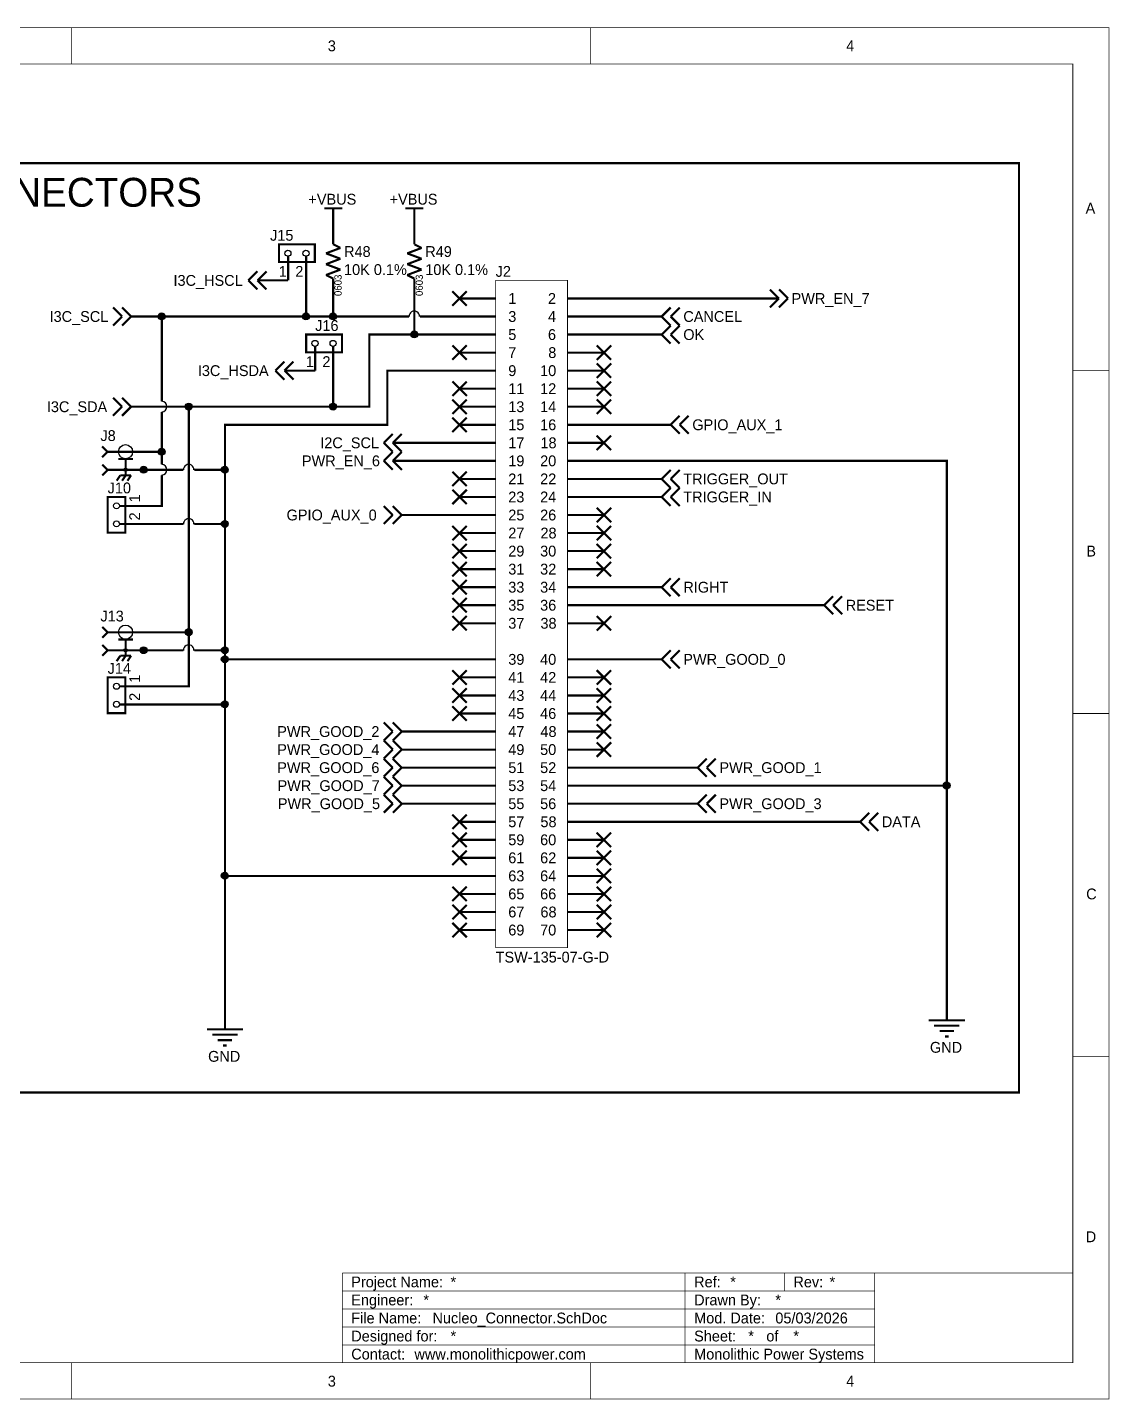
# Model space of a CAD drawing. Header units: millimetres. Extents: x 0 to 11.5, y 0 to 7.6.
# Drawn here: x 5.51 to 11.5, y 0 to 7.6 of the extents above; entities that cross this region are included whole.
import ezdxf

# ---------------------------------------------------------------- set-up
doc = ezdxf.new("R2010")
doc.units = ezdxf.units.MM
doc.header["$MEASUREMENT"] = 0
doc.layers.add('Sheet', color=255, linetype='Continuous')

msp = doc.modelspace()

# ---------------------------------------------------------------- linework, layer by layer
at = {"layer": 'Sheet'}
for points, const_width in [([(0, 7.6), (11.4983, 7.6), (11.4983, 0.0017), (0, 0.0017), (0, 7.6)], 0.0039), ([(5.75, 7.4), (5.75, 7.6)], 0.0039), ([(8.625, 7.4), (8.625, 7.6)], 0.0039), ([(0.2, 7.4), (11.2984, 7.4), (11.2984, 0.2017), (0.2, 0.2017), (0.2, 7.4)], 0.0039), ([(11, 6.85), (0.5, 6.85), (0.5, 1.7), (11, 1.7), (11, 6.85)], 0.0118), ([(7.15, 6.6), (7.25, 6.6)], 0.0118), ([(7.2, 6.5), (7.2, 6.6)], 0.0118), ([(7.6, 6.6), (7.7, 6.6)], 0.0118), ([(7.65, 6.5), (7.65, 6.6)], 0.0118), ([(7.2, 6.4), (7.2, 6.5)], 0.0118), ([(7.65, 6.4), (7.65, 6.5)], 0.0118), ([(6.9, 6.4), (7.0983, 6.4), (7.0983, 6.3016), (6.9, 6.3016), (6.9, 6.4)], 0.0118), ([(7.24, 6.38), (7.2, 6.4)], 0.0118), ([(7.69, 6.38), (7.65, 6.4)], 0.0118), ([(6.95, 6.3329), (6.95, 6.3)], 0.0118), ([(7.05, 6.3329), (7.05, 6.3)], 0.0118), ([(7.16, 6.35), (7.24, 6.38)], 0.0118), ([(7.24, 6.32), (7.16, 6.35)], 0.0118), ([(7.16, 6.29), (7.24, 6.32)], 0.0118), ([(7.61, 6.35), (7.69, 6.38)], 0.0118), ([(7.69, 6.32), (7.61, 6.35)], 0.0118), ([(7.61, 6.29), (7.69, 6.32)], 0.0118), ([(6.73, 6.2), (6.78, 6.25)], 0.0118), ([(6.78, 6.2), (6.83, 6.25)], 0.0118), ([(6.95, 6.3), (6.95, 6.2)], 0.0118), ([(7.05, 6.3), (7.05, 6.2)], 0.0118), ([(7.24, 6.26), (7.16, 6.29)], 0.0118), ([(7.16, 6.23), (7.24, 6.26)], 0.0118), ([(7.2, 6.21), (7.16, 6.23)], 0.0118), ([(7.69, 6.26), (7.61, 6.29)], 0.0118), ([(7.61, 6.23), (7.69, 6.26)], 0.0118), ([(7.65, 6.21), (7.61, 6.23)], 0.0118), ([(6.73, 6.2), (6.78, 6.15)], 0.0118), ([(6.78, 6.2), (6.83, 6.15)], 0.0118), ([(6.85, 6.2), (6.78, 6.2)], 0.0118), ([(6.85, 6.2), (6.95, 6.2)], 0.0118), ([(7.05, 6.2), (7.05, 6)], 0.0118), ([(7.2, 6.21), (7.2, 6.2)], 0.0118), ([(7.2, 6.2), (7.2, 6.1)], 0.0118), ([(7.65, 6.21), (7.65, 6.2)], 0.0118), ([(7.65, 6.2), (7.65, 6.1)], 0.0118), ([(8.1, 6.2), (8.4983, 6.2), (8.4983, 2.5016), (8.1, 2.5016), (8.1, 6.2)], 0.0039), ([(7.2, 6.1), (7.2, 6)], 0.0118), ([(7.65, 6.1), (7.65, 5.9)], 0.0118), ([(7.86, 6.06), (7.94, 6.14)], 0.0118), ([(7.86, 6.14), (7.94, 6.06)], 0.0118), ([(8.1, 6.1), (7.9, 6.1)], 0.0118), ([(8.5, 6.1), (8.7, 6.1)], 0.0118), ([(9.6, 6.1), (8.7, 6.1)], 0.0118), ([(9.6, 6.1), (9.67, 6.1)], 0.0118), ([(9.67, 6.1), (9.62, 6.15)], 0.0118), ([(9.67, 6.1), (9.62, 6.05)], 0.0118), ([(9.72, 6.1), (9.67, 6.15)], 0.0118), ([(9.72, 6.1), (9.67, 6.05)], 0.0118), ([(6.03, 6), (5.98, 6.05)], 0.0118), ([(6.08, 6), (6.03, 6.05)], 0.0118), ([(9.02, 6), (9.07, 6.05)], 0.0118), ([(9.07, 6), (9.12, 6.05)], 0.0118), ([(6.03, 6), (5.98, 5.95)], 0.0118), ([(6.08, 6), (6.03, 5.95)], 0.0118), ([(6.1, 6), (6.08, 6)], 0.0118), ([(6.1, 6), (6.25, 6)], 0.0118), ([(6.25, 6), (7.05, 6)], 0.0118), ([(6.25, 5.53), (6.25, 6)], 0.0118), ([(7.05, 6), (7.2, 6), (7.62, 6)], 0.0118), ([(7.68, 6), (7.9, 6)], 0.0118), ([(8.1, 6), (7.9, 6)], 0.0118), ([(8.5, 6), (8.7, 6)], 0.0118), ([(9, 6), (8.7, 6)], 0.0118), ([(9, 6), (9.02, 6)], 0.0118), ([(9.02, 6), (9.07, 5.95)], 0.0118), ([(9.02, 5.9), (9.07, 5.95)], 0.0118), ([(9.07, 6), (9.12, 5.95)], 0.0118), ([(9.07, 5.9), (9.12, 5.95)], 0.0118), ([(7.9, 5.9), (7.65, 5.9), (7.4, 5.9), (7.4, 5.5), (7.2, 5.5), (6.4, 5.5), (6.1, 5.5)], 0.0118), ([(7.05, 5.9), (7.2484, 5.9), (7.2484, 5.8017), (7.05, 5.8017), (7.05, 5.9)], 0.0118), ([(8.1, 5.9), (7.9, 5.9)], 0.0118), ([(8.5, 5.9), (8.7, 5.9)], 0.0118), ([(9, 5.9), (8.7, 5.9)], 0.0118), ([(9, 5.9), (9.02, 5.9)], 0.0118), ([(9.02, 5.9), (9.07, 5.85)], 0.0118), ([(9.07, 5.9), (9.12, 5.85)], 0.0118), ([(7.1, 5.8329), (7.1, 5.8)], 0.0118), ([(7.1, 5.8), (7.1, 5.7)], 0.0118), ([(7.2, 5.8329), (7.2, 5.8)], 0.0118), ([(7.2, 5.8), (7.2, 5.7)], 0.0118), ([(7.86, 5.76), (7.94, 5.84)], 0.0118), ([(7.86, 5.84), (7.94, 5.76)], 0.0118), ([(8.1, 5.8), (7.9, 5.8)], 0.0118), ([(8.5, 5.8), (8.7, 5.8)], 0.0118), ([(8.66, 5.76), (8.74, 5.84)], 0.0118), ([(8.66, 5.84), (8.74, 5.76)], 0.0118), ([(6.43, 4.15), (6.6, 4.15), (6.6, 4.85), (6.6, 5.15), (6.6, 5.4), (7.5, 5.4), (7.5, 5.7), (7.9, 5.7)], 0.0118), ([(6.88, 5.7), (6.93, 5.75)], 0.0118), ([(6.88, 5.7), (6.93, 5.65)], 0.0118), ([(6.93, 5.7), (6.98, 5.75)], 0.0118), ([(6.93, 5.7), (6.98, 5.65)], 0.0118), ([(7, 5.7), (6.93, 5.7)], 0.0118), ([(7, 5.7), (7.1, 5.7)], 0.0118), ([(7.2, 5.7), (7.2, 5.5)], 0.0118), ([(8.1, 5.7), (7.9, 5.7)], 0.0118), ([(8.5, 5.7), (8.7, 5.7)], 0.0118), ([(8.66, 5.66), (8.74, 5.74)], 0.0118), ([(8.66, 5.74), (8.74, 5.66)], 0.0118), ([(7.86, 5.56), (7.94, 5.64)], 0.0118), ([(7.86, 5.64), (7.94, 5.56)], 0.0118), ([(8.66, 5.56), (8.74, 5.64)], 0.0118), ([(8.66, 5.64), (8.74, 5.56)], 0.0118), ([(11.3, 5.7), (11.5, 5.7)], 0.0039), ([(6.03, 5.5), (5.98, 5.55)], 0.0118), ([(6.08, 5.5), (6.03, 5.55)], 0.0118), ([(8.1, 5.6), (7.9, 5.6)], 0.0118), ([(8.5, 5.6), (8.7, 5.6)], 0.0118), ([(6.03, 5.5), (5.98, 5.45)], 0.0118), ([(6.08, 5.5), (6.03, 5.45)], 0.0118), ([(6.1, 5.5), (6.08, 5.5)], 0.0118), ([(6.15, 4.25), (6.4, 4.25), (6.4, 5.5)], 0.0118), ([(6.25, 5.18), (6.25, 5.25), (6.25, 5.47)], 0.0118), ([(7.86, 5.46), (7.94, 5.54)], 0.0118), ([(7.86, 5.54), (7.94, 5.46)], 0.0118), ([(8.1, 5.5), (7.9, 5.5)], 0.0118), ([(8.5, 5.5), (8.7, 5.5)], 0.0118), ([(8.66, 5.46), (8.74, 5.54)], 0.0118), ([(8.66, 5.54), (8.74, 5.46)], 0.0118), ([(7.86, 5.36), (7.94, 5.44)], 0.0118), ([(7.86, 5.44), (7.94, 5.36)], 0.0118), ([(8.1, 5.4), (7.9, 5.4)], 0.0118), ([(8.5, 5.4), (8.7, 5.4)], 0.0118), ([(9.05, 5.4), (8.7, 5.4)], 0.0118), ([(9.05, 5.4), (9.07, 5.4)], 0.0118), ([(9.07, 5.4), (9.12, 5.45)], 0.0118), ([(9.07, 5.4), (9.12, 5.35)], 0.0118), ([(9.12, 5.4), (9.17, 5.45)], 0.0118), ([(9.12, 5.4), (9.17, 5.35)], 0.0118), ([(7.48, 5.3), (7.53, 5.35)], 0.0118), ([(7.53, 5.3), (7.58, 5.35)], 0.0118), ([(8.66, 5.26), (8.74, 5.34)], 0.0118), ([(8.66, 5.34), (8.74, 5.26)], 0.0118), ([(5.92, 5.28), (5.95, 5.25)], 0.0118), ([(5.92, 5.22), (5.95, 5.25)], 0.0118), ([(5.95, 5.25), (6.15, 5.25)], 0.0118), ([(5.95, 5.25), (6.15, 5.25)], 0.0118), ([(6.15, 5.25), (6.25, 5.25)], 0.0118), ([(7.48, 5.3), (7.53, 5.25)], 0.0118), ([(7.48, 5.2), (7.53, 5.25)], 0.0118), ([(7.53, 5.3), (7.58, 5.25)], 0.0118), ([(7.6, 5.3), (7.53, 5.3)], 0.0118), ([(7.53, 5.2), (7.58, 5.25)], 0.0118), ([(7.6, 5.3), (7.9, 5.3)], 0.0118), ([(8.1, 5.3), (7.9, 5.3)], 0.0118), ([(8.5, 5.3), (8.7, 5.3)], 0.0118), ([(5.92, 5.18), (5.95, 5.15)], 0.0118), ([(6.01, 5.21), (6.05, 5.21)], 0.0118), ([(6.05, 5.21), (6.09, 5.21)], 0.0118), ([(6.05, 5.21), (6.05, 5.15)], 0.0118), ([(7.48, 5.2), (7.53, 5.15)], 0.0118), ([(7.53, 5.2), (7.58, 5.15)], 0.0118), ([(7.6, 5.2), (7.53, 5.2)], 0.0118), ([(7.6, 5.2), (7.9, 5.2)], 0.0118), ([(8.1, 5.2), (7.9, 5.2)], 0.0118), ([(8.5, 5.2), (8.7, 5.2)], 0.0118), ([(8.7, 5.2), (10.6, 5.2), (10.6, 3.4)], 0.0118), ([(5.92, 5.12), (5.95, 5.15)], 0.0118), ([(5.95, 5.15), (6.05, 5.15)], 0.0118), ([(5.95, 5.15), (6.15, 5.15)], 0.0118), ([(5.95, 5.15), (6.15, 5.15)], 0.0118), ([(5.95, 5.15), (6.15, 5.15)], 0.0118), ([(5.95, 5.15), (6.15, 5.15)], 0.0118), ([(6.05, 5.15), (5.96, 5.15)], 0.0118), ([(6.02, 5.12), (6, 5.09)], 0.0118), ([(6.08, 5.12), (6.02, 5.12)], 0.0118), ([(6.05, 5.12), (6.03, 5.09)], 0.0118), ([(6.15, 5.15), (6.05, 5.15)], 0.0118), ([(6.05, 5.15), (6.05, 5.12)], 0.0118), ([(6.08, 5.12), (6.06, 5.09)], 0.0118), ([(6.15, 5.15), (6.37, 5.15)], 0.0118), ([(6.15, 4.95), (6.25, 4.95), (6.25, 5.12)], 0.0118), ([(6.43, 5.15), (6.6, 5.15)], 0.0118), ([(7.86, 5.06), (7.94, 5.14)], 0.0118), ([(7.86, 5.14), (7.94, 5.06)], 0.0118), ([(8.1, 5.1), (7.9, 5.1)], 0.0118), ([(8.5, 5.1), (8.7, 5.1)], 0.0118), ([(9, 5.1), (8.7, 5.1)], 0.0118), ([(9, 5.1), (9.02, 5.1)], 0.0118), ([(9.02, 5.1), (9.07, 5.15)], 0.0118), ([(9.02, 5.1), (9.07, 5.05)], 0.0118), ([(9.07, 5.1), (9.12, 5.15)], 0.0118), ([(9.07, 5.1), (9.12, 5.05)], 0.0118), ([(7.86, 4.96), (7.94, 5.04)], 0.0118), ([(7.86, 5.04), (7.94, 4.96)], 0.0118), ([(9.02, 5), (9.07, 5.05)], 0.0118), ([(9.07, 5), (9.12, 5.05)], 0.0118), ([(5.95, 5), (6.0483, 5), (6.0483, 4.8017), (5.95, 4.8017), (5.95, 5)], 0.0118), ([(6.0171, 4.95), (6.05, 4.95)], 0.0118), ([(6.05, 4.95), (6.15, 4.95)], 0.0118), ([(7.53, 4.9), (7.48, 4.95)], 0.0118), ([(7.58, 4.9), (7.53, 4.95)], 0.0118), ([(8.1, 5), (7.9, 5)], 0.0118), ([(8.5, 5), (8.7, 5)], 0.0118), ([(8.66, 4.86), (8.74, 4.94)], 0.0118), ([(8.66, 4.94), (8.74, 4.86)], 0.0118), ([(9, 5), (8.7, 5)], 0.0118), ([(9, 5), (9.02, 5)], 0.0118), ([(9.02, 5), (9.07, 4.95)], 0.0118), ([(9.07, 5), (9.12, 4.95)], 0.0118), ([(7.53, 4.9), (7.48, 4.85)], 0.0118), ([(7.58, 4.9), (7.53, 4.85)], 0.0118), ([(7.6, 4.9), (7.58, 4.9)], 0.0118), ([(7.6, 4.9), (7.9, 4.9)], 0.0118), ([(8.1, 4.9), (7.9, 4.9)], 0.0118), ([(8.5, 4.9), (8.7, 4.9)], 0.0118), ([(6.0171, 4.85), (6.05, 4.85)], 0.0118), ([(6.05, 4.85), (6.15, 4.85)], 0.0118), ([(6.37, 4.85), (6.15, 4.85)], 0.0118), ([(6.6, 4.85), (6.43, 4.85)], 0.0118), ([(7.86, 4.76), (7.94, 4.84)], 0.0118), ([(7.86, 4.84), (7.94, 4.76)], 0.0118), ([(8.1, 4.8), (7.9, 4.8)], 0.0118), ([(8.5, 4.8), (8.7, 4.8)], 0.0118), ([(8.66, 4.76), (8.74, 4.84)], 0.0118), ([(8.66, 4.84), (8.74, 4.76)], 0.0118), ([(7.86, 4.66), (7.94, 4.74)], 0.0118), ([(7.86, 4.74), (7.94, 4.66)], 0.0118), ([(8.66, 4.66), (8.74, 4.74)], 0.0118), ([(8.66, 4.74), (8.74, 4.66)], 0.0118), ([(7.86, 4.56), (7.94, 4.64)], 0.0118), ([(7.86, 4.64), (7.94, 4.56)], 0.0118), ([(8.1, 4.7), (7.9, 4.7)], 0.0118), ([(8.5, 4.7), (8.7, 4.7)], 0.0118), ([(8.66, 4.56), (8.74, 4.64)], 0.0118), ([(8.66, 4.64), (8.74, 4.56)], 0.0118), ([(8.1, 4.6), (7.9, 4.6)], 0.0118), ([(8.5, 4.6), (8.7, 4.6)], 0.0118), ([(7.86, 4.46), (7.94, 4.54)], 0.0118), ([(7.86, 4.54), (7.94, 4.46)], 0.0118), ([(8.1, 4.5), (7.9, 4.5)], 0.0118), ([(8.5, 4.5), (8.7, 4.5)], 0.0118), ([(9, 4.5), (8.7, 4.5)], 0.0118), ([(9, 4.5), (9.02, 4.5)], 0.0118), ([(9.02, 4.5), (9.07, 4.55)], 0.0118), ([(9.02, 4.5), (9.07, 4.45)], 0.0118), ([(9.07, 4.5), (9.12, 4.55)], 0.0118), ([(9.07, 4.5), (9.12, 4.45)], 0.0118), ([(7.86, 4.36), (7.94, 4.44)], 0.0118), ([(7.86, 4.44), (7.94, 4.36)], 0.0118), ([(9.92, 4.4), (9.97, 4.45)], 0.0118), ([(9.97, 4.4), (10.02, 4.45)], 0.0118), ([(7.86, 4.26), (7.94, 4.34)], 0.0118), ([(7.86, 4.34), (7.94, 4.26)], 0.0118), ([(8.1, 4.4), (7.9, 4.4)], 0.0118), ([(8.5, 4.4), (8.7, 4.4)], 0.0118), ([(8.66, 4.26), (8.74, 4.34)], 0.0118), ([(8.66, 4.34), (8.74, 4.26)], 0.0118), ([(9.9, 4.4), (8.7, 4.4)], 0.0118), ([(9.9, 4.4), (9.92, 4.4)], 0.0118), ([(9.92, 4.4), (9.97, 4.35)], 0.0118), ([(9.97, 4.4), (10.02, 4.35)], 0.0118), ([(5.92, 4.28), (5.95, 4.25)], 0.0118), ([(8.1, 4.3), (7.9, 4.3)], 0.0118), ([(8.5, 4.3), (8.7, 4.3)], 0.0118), ([(5.92, 4.22), (5.95, 4.25)], 0.0118), ([(5.92, 4.18), (5.95, 4.15)], 0.0118), ([(5.95, 4.25), (6.15, 4.25)], 0.0118), ([(5.95, 4.25), (6.15, 4.25)], 0.0118), ([(6.01, 4.21), (6.05, 4.21)], 0.0118), ([(6.05, 4.21), (6.09, 4.21)], 0.0118), ([(6.05, 4.21), (6.05, 4.15)], 0.0118), ([(6.15, 3.95), (6.4, 3.95), (6.4, 4.25)], 0.0118), ([(5.92, 4.12), (5.95, 4.15)], 0.0118), ([(5.95, 4.15), (6.05, 4.15)], 0.0118), ([(5.95, 4.15), (6.15, 4.15)], 0.0118), ([(5.95, 4.15), (6.15, 4.15)], 0.0118), ([(5.95, 4.15), (6.15, 4.15)], 0.0118), ([(5.95, 4.15), (6.15, 4.15)], 0.0118), ([(6.05, 4.15), (5.96, 4.15)], 0.0118), ([(6.02, 4.12), (6, 4.09)], 0.0118), ([(6.08, 4.12), (6.02, 4.12)], 0.0118), ([(6.05, 4.12), (6.03, 4.09)], 0.0118), ([(6.15, 4.15), (6.05, 4.15)], 0.0118), ([(6.05, 4.15), (6.05, 4.12)], 0.0118), ([(6.08, 4.12), (6.06, 4.09)], 0.0118), ([(6.15, 4.15), (6.37, 4.15)], 0.0118), ([(6.6, 2.15), (6.6, 2.9), (6.6, 3.85), (6.6, 4.1), (6.6, 4.15)], 0.0118), ([(9.02, 4.1), (9.07, 4.15)], 0.0118), ([(9.07, 4.1), (9.12, 4.15)], 0.0118), ([(7.9, 4.1), (6.6, 4.1)], 0.0118), ([(7.86, 3.96), (7.94, 4.04)], 0.0118), ([(7.86, 4.04), (7.94, 3.96)], 0.0118), ([(8.1, 4.1), (7.9, 4.1)], 0.0118), ([(8.5, 4.1), (8.7, 4.1)], 0.0118), ([(8.66, 3.96), (8.74, 4.04)], 0.0118), ([(8.66, 4.04), (8.74, 3.96)], 0.0118), ([(9, 4.1), (8.7, 4.1)], 0.0118), ([(9, 4.1), (9.02, 4.1)], 0.0118), ([(9.02, 4.1), (9.07, 4.05)], 0.0118), ([(9.07, 4.1), (9.12, 4.05)], 0.0118), ([(5.95, 4), (6.0483, 4), (6.0483, 3.8017), (5.95, 3.8017), (5.95, 4)], 0.0118), ([(6.0171, 3.95), (6.05, 3.95)], 0.0118), ([(6.05, 3.95), (6.15, 3.95)], 0.0118), ([(8.1, 4), (7.9, 4)], 0.0118), ([(8.5, 4), (8.7, 4)], 0.0118), ([(7.86, 3.86), (7.94, 3.94)], 0.0118), ([(7.86, 3.94), (7.94, 3.86)], 0.0118), ([(8.1, 3.9), (7.9, 3.9)], 0.0118), ([(8.5, 3.9), (8.7, 3.9)], 0.0118), ([(8.66, 3.86), (8.74, 3.94)], 0.0118), ([(8.66, 3.94), (8.74, 3.86)], 0.0118), ([(6.0171, 3.85), (6.05, 3.85)], 0.0118), ([(6.05, 3.85), (6.15, 3.85)], 0.0118), ([(6.15, 3.85), (6.6, 3.85)], 0.0118), ([(7.86, 3.76), (7.94, 3.84)], 0.0118), ([(7.86, 3.84), (7.94, 3.76)], 0.0118), ([(8.1, 3.8), (7.9, 3.8)], 0.0118), ([(8.5, 3.8), (8.7, 3.8)], 0.0118), ([(8.66, 3.76), (8.74, 3.84)], 0.0118), ([(8.66, 3.84), (8.74, 3.76)], 0.0118), ([(11.3, 3.8), (11.5, 3.8)], 0.0039), ([(7.53, 3.7), (7.48, 3.75)], 0.0118), ([(7.58, 3.7), (7.53, 3.75)], 0.0118), ([(8.66, 3.66), (8.74, 3.74)], 0.0118), ([(8.66, 3.74), (8.74, 3.66)], 0.0118), ([(7.53, 3.7), (7.48, 3.65)], 0.0118), ([(7.53, 3.6), (7.48, 3.65)], 0.0118), ([(7.58, 3.7), (7.53, 3.65)], 0.0118), ([(7.58, 3.6), (7.53, 3.65)], 0.0118), ([(7.6, 3.7), (7.58, 3.7)], 0.0118), ([(7.6, 3.7), (7.9, 3.7)], 0.0118), ([(8.1, 3.7), (7.9, 3.7)], 0.0118), ([(8.5, 3.7), (8.7, 3.7)], 0.0118), ([(7.53, 3.6), (7.48, 3.55)], 0.0118), ([(7.58, 3.6), (7.53, 3.55)], 0.0118), ([(7.6, 3.6), (7.58, 3.6)], 0.0118), ([(7.6, 3.6), (7.9, 3.6)], 0.0118), ([(8.1, 3.6), (7.9, 3.6)], 0.0118), ([(8.5, 3.6), (8.7, 3.6)], 0.0118), ([(8.66, 3.56), (8.74, 3.64)], 0.0118), ([(8.66, 3.64), (8.74, 3.56)], 0.0118), ([(7.53, 3.5), (7.48, 3.55)], 0.0118), ([(7.53, 3.5), (7.48, 3.45)], 0.0118), ([(7.58, 3.5), (7.53, 3.55)], 0.0118), ([(7.58, 3.5), (7.53, 3.45)], 0.0118), ([(7.6, 3.5), (7.58, 3.5)], 0.0118), ([(7.6, 3.5), (7.9, 3.5)], 0.0118), ([(8.1, 3.5), (7.9, 3.5)], 0.0118), ([(8.5, 3.5), (8.7, 3.5)], 0.0118), ([(9.2, 3.5), (8.7, 3.5)], 0.0118), ([(9.2, 3.5), (9.22, 3.5)], 0.0118), ([(9.22, 3.5), (9.27, 3.55)], 0.0118), ([(9.22, 3.5), (9.27, 3.45)], 0.0118), ([(9.27, 3.5), (9.32, 3.55)], 0.0118), ([(9.27, 3.5), (9.32, 3.45)], 0.0118), ([(7.53, 3.4), (7.48, 3.45)], 0.0118), ([(7.58, 3.4), (7.53, 3.45)], 0.0118), ([(7.53, 3.4), (7.48, 3.35)], 0.0118), ([(7.53, 3.3), (7.48, 3.35)], 0.0118), ([(7.58, 3.4), (7.53, 3.35)], 0.0118), ([(7.58, 3.3), (7.53, 3.35)], 0.0118), ([(7.6, 3.4), (7.58, 3.4)], 0.0118), ([(7.6, 3.4), (7.9, 3.4)], 0.0118), ([(8.1, 3.4), (7.9, 3.4)], 0.0118), ([(8.5, 3.4), (8.7, 3.4)], 0.0118), ([(8.7, 3.4), (10.6, 3.4)], 0.0118), ([(9.22, 3.3), (9.27, 3.35)], 0.0118), ([(9.27, 3.3), (9.32, 3.35)], 0.0118), ([(10.6, 3.4), (10.6, 2.2)], 0.0118), ([(7.53, 3.3), (7.48, 3.25)], 0.0118), ([(7.58, 3.3), (7.53, 3.25)], 0.0118), ([(7.6, 3.3), (7.58, 3.3)], 0.0118), ([(7.6, 3.3), (7.9, 3.3)], 0.0118), ([(8.1, 3.3), (7.9, 3.3)], 0.0118), ([(8.5, 3.3), (8.7, 3.3)], 0.0118), ([(9.2, 3.3), (8.7, 3.3)], 0.0118), ([(9.2, 3.3), (9.22, 3.3)], 0.0118), ([(9.22, 3.3), (9.27, 3.25)], 0.0118), ([(9.27, 3.3), (9.32, 3.25)], 0.0118), ([(7.86, 3.16), (7.94, 3.24)], 0.0118), ([(7.86, 3.24), (7.94, 3.16)], 0.0118), ([(8.1, 3.2), (7.9, 3.2)], 0.0118), ([(8.5, 3.2), (8.7, 3.2)], 0.0118), ([(10.1, 3.2), (8.7, 3.2)], 0.0118), ([(10.1, 3.2), (10.12, 3.2)], 0.0118), ([(10.12, 3.2), (10.17, 3.25)], 0.0118), ([(10.12, 3.2), (10.17, 3.15)], 0.0118), ([(10.17, 3.2), (10.22, 3.25)], 0.0118), ([(10.17, 3.2), (10.22, 3.15)], 0.0118), ([(7.86, 3.06), (7.94, 3.14)], 0.0118), ([(7.86, 3.14), (7.94, 3.06)], 0.0118), ([(8.66, 3.06), (8.74, 3.14)], 0.0118), ([(8.66, 3.14), (8.74, 3.06)], 0.0118), ([(7.86, 2.96), (7.94, 3.04)], 0.0118), ([(7.86, 3.04), (7.94, 2.96)], 0.0118), ([(8.1, 3.1), (7.9, 3.1)], 0.0118), ([(8.5, 3.1), (8.7, 3.1)], 0.0118), ([(8.66, 2.96), (8.74, 3.04)], 0.0118), ([(8.66, 3.04), (8.74, 2.96)], 0.0118), ([(8.1, 3), (7.9, 3)], 0.0118), ([(8.5, 3), (8.7, 3)], 0.0118), ([(7.9, 2.9), (6.6, 2.9)], 0.0118), ([(8.1, 2.9), (7.9, 2.9)], 0.0118), ([(8.5, 2.9), (8.7, 2.9)], 0.0118), ([(8.66, 2.86), (8.74, 2.94)], 0.0118), ([(8.66, 2.94), (8.74, 2.86)], 0.0118), ([(7.86, 2.76), (7.94, 2.84)], 0.0118), ([(7.86, 2.84), (7.94, 2.76)], 0.0118), ([(8.66, 2.76), (8.74, 2.84)], 0.0118), ([(8.66, 2.84), (8.74, 2.76)], 0.0118), ([(7.86, 2.66), (7.94, 2.74)], 0.0118), ([(7.86, 2.74), (7.94, 2.66)], 0.0118), ([(8.1, 2.8), (7.9, 2.8)], 0.0118), ([(8.5, 2.8), (8.7, 2.8)], 0.0118), ([(8.66, 2.66), (8.74, 2.74)], 0.0118), ([(8.66, 2.74), (8.74, 2.66)], 0.0118), ([(8.1, 2.7), (7.9, 2.7)], 0.0118), ([(8.5, 2.7), (8.7, 2.7)], 0.0118), ([(7.86, 2.56), (7.94, 2.64)], 0.0118), ([(7.86, 2.64), (7.94, 2.56)], 0.0118), ([(8.1, 2.6), (7.9, 2.6)], 0.0118), ([(8.5, 2.6), (8.7, 2.6)], 0.0118), ([(8.66, 2.56), (8.74, 2.64)], 0.0118), ([(8.66, 2.64), (8.74, 2.56)], 0.0118), ([(10.6, 2.2), (10.6, 2.1)], 0.0118), ([(6.6, 2.15), (6.6, 2.05)], 0.0118), ([(6.5, 2.05), (6.7, 2.05)], 0.0118), ([(10.5, 2.1), (10.7, 2.1)], 0.0118), ([(10.53, 2.07), (10.67, 2.07)], 0.0118), ([(6.53, 2.02), (6.67, 2.02)], 0.0118), ([(6.56, 1.99), (6.64, 1.99)], 0.0118), ([(10.56, 2.04), (10.64, 2.04)], 0.0118), ([(10.59, 2.01), (10.61, 2.01)], 0.0118), ([(6.59, 1.96), (6.61, 1.96)], 0.0118), ([(11.3, 1.9), (11.5, 1.9)], 0.0039), ([(7.25, 0.7), (11.3, 0.7)], 0.0039), ([(7.25, 0.7), (7.25, 0.2)], 0.0039), ([(9.15, 0.7), (9.15, 0.2)], 0.0039), ([(9.7, 0.7), (9.7, 0.6)], 0.0039), ([(10.2, 0.7), (10.2, 0.2)], 0.0039), ([(7.25, 0.6), (10.2, 0.6)], 0.0039), ([(7.25, 0.5), (10.2, 0.5)], 0.0039), ([(7.25, 0.4), (10.2, 0.4)], 0.0039), ([(7.25, 0.3), (10.2, 0.3)], 0.0039), ([(5.75, 0.2), (5.75, 0)], 0.0039), ([(8.625, 0.2), (8.625, 0)], 0.0039)]:
    msp.add_lwpolyline(points, dxfattribs=dict(at, const_width=const_width))
at = {"layer": 'Sheet', "const_width": 0.02}
for points in [[(6.24, 6, 1), (6.26, 6, 1)], [(7.04, 6, 1), (7.06, 6, 1)], [(7.19, 6, 1), (7.21, 6, 1)], [(7.64, 5.9, 1), (7.66, 5.9, 1)], [(6.39, 5.5, 1), (6.41, 5.5, 1)], [(7.19, 5.5, 1), (7.21, 5.5, 1)], [(6.24, 5.25, 1), (6.26, 5.25, 1)], [(6.14, 5.15, 1), (6.16, 5.15, 1)], [(6.59, 5.15, 1), (6.61, 5.15, 1)], [(6.59, 4.85, 1), (6.61, 4.85, 1)], [(6.39, 4.25, 1), (6.41, 4.25, 1)], [(6.14, 4.15, 1), (6.16, 4.15, 1)], [(6.59, 4.15, 1), (6.61, 4.15, 1)], [(6.59, 4.1, 1), (6.61, 4.1, 1)], [(6.59, 3.85, 1), (6.61, 3.85, 1)], [(10.59, 3.4, 1), (10.61, 3.4, 1)], [(6.59, 2.9, 1), (6.61, 2.9, 1)]]:
    msp.add_lwpolyline(points, format="xyb", close=True, dxfattribs=at)
at = {"layer": 'Sheet'}
for centre, start, end in [((7.6492, 6.0009), 358.40006, 181.68801), ((6.2492, 5.5008), 271.47286, 88.44134), ((6.2492, 5.1508), 271.47522, 88.44397), ((6.3991, 5.1508), 358.51435, 181.57264), ((6.3991, 4.8508), 358.46852, 181.62116), ((6.3991, 4.1508), 358.45831, 181.63196)]:
    msp.add_arc(centre, 0.0292, start, end, dxfattribs=at)
for centre, major_axis, ratio in [((6.9492, 6.3508), (0, 0.0167), 0.999856), ((7.0491, 6.3508), (0, 0.0167), 0.999856), ((6.2492, 6.0009), (0, 0.0192), 0.999854), ((6.2492, 6.0009), (0, 0.0192), 0.999854), ((6.2492, 6.0009), (0, 0.0192), 0.999854), ((6.2492, 6.0009), (0, 0.0192), 0.999854), ((6.2492, 6.0009), (0, 0.0192), 0.999854), ((6.2492, 6.0009), (0, 0.0192), 0.999854), ((7.0491, 6.0009), (0, 0.0192), 0.999864), ((7.0491, 6.0009), (0, 0.0192), 0.999864), ((7.0491, 6.0009), (0, 0.0192), 0.999864), ((7.0491, 6.0009), (0, 0.0192), 0.999864), ((7.0491, 6.0009), (0, 0.0192), 0.999864), ((7.0491, 6.0009), (0, 0.0192), 0.999864), ((7.1992, 6.0009), (0, 0.0192), 0.999844), ((7.1992, 6.0009), (0, 0.0192), 0.999844), ((7.1992, 6.0009), (0, 0.0192), 0.999844), ((7.1992, 6.0009), (0, 0.0192), 0.999844), ((7.0991, 5.8508), (0, 0.0167), 0.999856), ((7.1992, 5.8508), (0, 0.0167), 0.999832), ((7.6492, 5.9008), (0, 0.0192), 0.999844), ((7.6492, 5.9008), (0, 0.0192), 0.999844), ((7.6492, 5.9008), (0, 0.0192), 0.999844), ((7.6492, 5.9008), (0, 0.0192), 0.999844), ((6.3991, 5.5008), (0, 0.0192), 0.999849), ((6.3991, 5.5008), (0, 0.0192), 0.999849), ((6.3991, 5.5008), (0, 0.0192), 0.999849), ((6.3991, 5.5008), (0, 0.0192), 0.999849), ((7.1992, 5.5008), (0, 0.0192), 0.999838), ((7.1992, 5.5008), (0, 0.0192), 0.999838), ((7.1992, 5.5008), (0, 0.0192), 0.999838), ((7.1992, 5.5008), (0, 0.0192), 0.999838), ((6.0491, 5.2508), (0, 0.0392), 0.999849), ((6.2492, 5.2508), (0, 0.0192), 0.999849), ((6.2492, 5.2508), (0, 0.0192), 0.999849), ((6.2492, 5.2508), (0, 0.0192), 0.999849), ((6.2492, 5.2508), (0, 0.0192), 0.999849), ((6.0491, 5.1508), (0, 0.00917), 0.999836), ((6.1492, 5.1508), (0, 0.0192), 0.999854), ((6.1492, 5.1508), (0, 0.0192), 0.999854), ((6.1492, 5.1508), (0, 0.0192), 0.999854), ((6.1492, 5.1508), (0, 0.0192), 0.999854), ((6.1492, 5.1508), (0, 0.0192), 0.999854), ((6.1492, 5.1508), (0, 0.0192), 0.999854), ((6.1492, 5.1508), (0, 0.0192), 0.999854), ((6.1492, 5.1508), (0, 0.0192), 0.999854), ((6.1492, 5.1508), (0, 0.0192), 0.999854), ((6.1492, 5.1508), (0, 0.0192), 0.999854), ((6.1492, 5.1508), (0, 0.0192), 0.999854), ((6.1492, 5.1508), (0, 0.0192), 0.999854), ((6.1492, 5.1508), (0, 0.0192), 0.999854), ((6.1492, 5.1508), (0, 0.0192), 0.999854), ((6.5992, 5.1508), (0, 0.0192), 0.999854), ((6.5992, 5.1508), (0, 0.0192), 0.999854), ((6.5992, 5.1508), (0, 0.0192), 0.999854), ((6.5992, 5.1508), (0, 0.0192), 0.999854), ((5.9991, 4.9508), (0, 0.0167), 0.999856), ((5.9991, 4.8509), (0, 0.0167), 0.999856), ((6.5992, 4.8508), (0.0192, 0), 0.997429), ((6.5992, 4.8508), (0.0192, 0), 0.997429), ((6.5992, 4.8508), (0.0192, 0), 0.997429), ((6.5992, 4.8508), (0.0192, 0), 0.997429), ((6.0491, 4.2508), (0, 0.0392), 0.999852), ((6.3991, 4.2508), (0, 0.0192), 0.999854), ((6.3991, 4.2508), (0, 0.0192), 0.999854), ((6.3991, 4.2508), (0, 0.0192), 0.999854), ((6.3991, 4.2508), (0, 0.0192), 0.999854), ((6.0491, 4.1508), (0.00917, 0), 0.994482), ((6.1492, 4.1508), (0.0192, 0), 0.997423), ((6.1492, 4.1508), (0.0192, 0), 0.997423), ((6.1492, 4.1508), (0.0192, 0), 0.997423), ((6.1492, 4.1508), (0.0192, 0), 0.997423), ((6.1492, 4.1508), (0.0192, 0), 0.997423), ((6.1492, 4.1508), (0.0192, 0), 0.997423), ((6.1492, 4.1508), (0.0192, 0), 0.997423), ((6.1492, 4.1508), (0.0192, 0), 0.997423), ((6.1492, 4.1508), (0.0192, 0), 0.997423), ((6.1492, 4.1508), (0.0192, 0), 0.997423), ((6.1492, 4.1508), (0.0192, 0), 0.997423), ((6.1492, 4.1508), (0.0192, 0), 0.997423), ((6.1492, 4.1508), (0.0192, 0), 0.997423), ((6.1492, 4.1508), (0.0192, 0), 0.997423), ((6.5992, 4.1508), (0.0192, 0), 0.997423), ((6.5992, 4.1508), (0.0192, 0), 0.997423), ((6.5992, 4.1508), (0.0192, 0), 0.997423), ((6.5992, 4.1508), (0.0192, 0), 0.997423), ((6.5992, 4.1009), (0, 0.0192), 0.999854), ((6.5992, 4.1009), (0, 0.0192), 0.999854), ((6.5992, 4.1009), (0, 0.0192), 0.999854), ((6.5992, 4.1009), (0, 0.0192), 0.999854), ((5.9991, 3.9508), (0, 0.0167), 0.999856), ((5.9991, 3.8509), (0, 0.0167), 0.999856), ((6.5992, 3.8509), (0, 0.0192), 0.999844), ((6.5992, 3.8509), (0, 0.0192), 0.999844), ((6.5992, 3.8509), (0, 0.0192), 0.999844), ((6.5992, 3.8509), (0, 0.0192), 0.999844), ((10.5992, 3.4009), (0, 0.0192), 0.997132), ((10.5992, 3.4009), (0, 0.0192), 0.997132), ((10.5992, 3.4009), (0, 0.0192), 0.997132), ((10.5992, 3.4009), (0, 0.0192), 0.997132), ((10.5992, 3.4009), (0, 0.0192), 0.997132), ((10.5992, 3.4009), (0, 0.0192), 0.997132), ((6.5992, 2.9009), (0, 0.0192), 0.999844), ((6.5992, 2.9009), (0, 0.0192), 0.999844), ((6.5992, 2.9009), (0, 0.0192), 0.999844), ((6.5992, 2.9009), (0, 0.0192), 0.999844)]:
    msp.add_ellipse(centre, major_axis=major_axis, ratio=ratio, dxfattribs=at)

# ---------------------------------------------------------------- texts
for s, height, p in [('3', 0.06, (7.17, 7.47)), ('4', 0.06, (10.0425, 7.47)), ('NUCLEO CONNECTORS', 0.16, (4, 6.6084)), ('+VBUS', 0.06, (7.0625, 6.62)), ('+VBUS', 0.06, (7.5125, 6.62)), ('A', 0.06, (11.3692, 6.57)), ('J15', 0.06, (6.85, 6.42)), ('R48', 0.06, (7.26, 6.33)), ('R49', 0.06, (7.71, 6.33)), ('1', 0.06, (6.8983, 6.22)), ('2', 0.06, (6.99, 6.22)), ('10K 0.1%', 0.06, (7.26, 6.23)), ('10K 0.1%', 0.06, (7.71, 6.23)), ('J2', 0.06, (8.1, 6.22)), ('I3C_HSCL', 0.06, (6.3149, 6.17)), ('1', 0.06, (8.17, 6.07)), ('2', 0.06, (8.39, 6.07)), ('PWR_EN_7', 0.06, (9.74, 6.07)), ('I3C_SCL', 0.06, (5.6282, 5.97)), ('3', 0.06, (8.17, 5.97)), ('4', 0.06, (8.39, 5.97)), ('CANCEL', 0.06, (9.14, 5.97)), ('J16', 0.06, (7.1, 5.92)), ('5', 0.06, (8.17, 5.87)), ('6', 0.06, (8.39, 5.87)), ('OK', 0.06, (9.14, 5.87)), ('1', 0.06, (7.0483, 5.72)), ('2', 0.06, (7.14, 5.72)), ('7', 0.06, (8.17, 5.77)), ('8', 0.06, (8.3917, 5.77)), ('I3C_HSDA', 0.06, (6.4499, 5.67)), ('9', 0.06, (8.17, 5.67)), ('10', 0.06, (8.3466, 5.67)), ('11', 0.06, (8.17, 5.57)), ('12', 0.06, (8.3466, 5.57)), ('I3C_SDA', 0.06, (5.6132, 5.47)), ('13', 0.06, (8.17, 5.47)), ('14', 0.06, (8.3466, 5.47)), ('15', 0.06, (8.17, 5.37)), ('16', 0.06, (8.3466, 5.37)), ('GPIO_AUX_1', 0.06, (9.19, 5.37)), ('J8', 0.06, (5.91, 5.31)), ('I2C_SCL', 0.06, (7.1282, 5.27)), ('17', 0.06, (8.17, 5.27)), ('18', 0.06, (8.3483, 5.27)), ('PWR_EN_6', 0.06, (7.0265, 5.17)), ('19', 0.06, (8.17, 5.17)), ('20', 0.06, (8.3466, 5.17)), ('21', 0.06, (8.17, 5.07)), ('22', 0.06, (8.3466, 5.07)), ('TRIGGER_OUT', 0.06, (9.14, 5.07)), ('J10', 0.06, (5.95, 5.02)), ('23', 0.06, (8.17, 4.97)), ('24', 0.06, (8.3466, 4.97)), ('TRIGGER_IN', 0.06, (9.14, 4.97)), ('GPIO_AUX_0', 0.06, (6.9415, 4.87)), ('25', 0.06, (8.17, 4.87)), ('26', 0.06, (8.3466, 4.87)), ('27', 0.06, (8.17, 4.77)), ('28', 0.06, (8.3483, 4.77)), ('29', 0.06, (8.17, 4.67)), ('30', 0.06, (8.3466, 4.67)), ('B', 0.06, (11.3733, 4.67)), ('31', 0.06, (8.17, 4.57)), ('32', 0.06, (8.3466, 4.57)), ('33', 0.06, (8.17, 4.47)), ('34', 0.06, (8.3466, 4.47)), ('RIGHT', 0.06, (9.14, 4.47)), ('35', 0.06, (8.17, 4.37)), ('36', 0.06, (8.3466, 4.37)), ('RESET', 0.06, (10.04, 4.37)), ('J13', 0.06, (5.91, 4.31)), ('37', 0.06, (8.17, 4.27)), ('38', 0.06, (8.3483, 4.27)), ('39', 0.06, (8.17, 4.07)), ('40', 0.06, (8.3466, 4.07)), ('PWR_GOOD_0', 0.06, (9.14, 4.07)), ('J14', 0.06, (5.95, 4.02)), ('42', 0.06, (8.3466, 3.97)), ('41', 0.06, (8.17, 3.97)), ('43', 0.06, (8.17, 3.87)), ('44', 0.06, (8.3466, 3.87)), ('45', 0.06, (8.17, 3.77)), ('46', 0.06, (8.3466, 3.77)), ('PWR_GOOD_2', 0.06, (6.8898, 3.67)), ('47', 0.06, (8.17, 3.67)), ('48', 0.06, (8.3483, 3.67)), ('PWR_GOOD_4', 0.06, (6.8898, 3.57)), ('49', 0.06, (8.17, 3.57)), ('50', 0.06, (8.3466, 3.57)), ('PWR_GOOD_6', 0.06, (6.8898, 3.47)), ('51', 0.06, (8.17, 3.47)), ('52', 0.06, (8.3466, 3.47)), ('PWR_GOOD_1', 0.06, (9.34, 3.47)), ('PWR_GOOD_7', 0.06, (6.8915, 3.37)), ('53', 0.06, (8.17, 3.37)), ('54', 0.06, (8.3466, 3.37)), ('PWR_GOOD_5', 0.06, (6.8932, 3.27)), ('55', 0.06, (8.17, 3.27)), ('56', 0.06, (8.3466, 3.27)), ('PWR_GOOD_3', 0.06, (9.34, 3.27)), ('57', 0.06, (8.17, 3.17)), ('58', 0.06, (8.3483, 3.17)), ('DATA', 0.06, (10.24, 3.17)), ('59', 0.06, (8.17, 3.07)), ('60', 0.06, (8.3466, 3.07)), ('61', 0.06, (8.17, 2.97)), ('62', 0.06, (8.3466, 2.97)), ('63', 0.06, (8.17, 2.87)), ('64', 0.06, (8.3466, 2.87)), ('65', 0.06, (8.17, 2.77)), ('66', 0.06, (8.3466, 2.77)), ('C', 0.06, (11.3725, 2.77)), ('67', 0.06, (8.17, 2.67)), ('68', 0.06, (8.3483, 2.67)), ('69', 0.06, (8.17, 2.57)), ('70', 0.06, (8.3466, 2.57)), ('TSW-135-07-G-D', 0.06, (8.1, 2.42)), ('GND', 0.06, (10.5066, 1.92)), ('GND', 0.06, (6.5066, 1.87)), ('D', 0.06, (11.37, 0.87)), ('Project Name:', 0.06, (7.3, 0.62)), ('*', 0.06, (7.85, 0.62)), ('Ref:', 0.06, (9.2, 0.62)), ('*', 0.06, (9.4, 0.62)), ('Rev:', 0.06, (9.75, 0.62)), ('*', 0.06, (9.95, 0.62)), ('Engineer:', 0.06, (7.3, 0.52)), ('*', 0.06, (7.7, 0.52)), ('Drawn By:', 0.06, (9.2, 0.52)), ('*', 0.06, (9.65, 0.52)), ('File Name:', 0.06, (7.3, 0.42)), ('Nucleo_Connector.SchDoc', 0.06, (7.75, 0.42)), ('Mod. Date:', 0.06, (9.2, 0.42)), ('05/03/2026', 0.06, (9.65, 0.42)), ('Designed for:', 0.06, (7.3, 0.32)), ('Sheet:', 0.06, (9.2, 0.32)), ('of', 0.06, (9.6, 0.32)), ('*', 0.06, (7.85, 0.32)), ('*', 0.06, (9.5, 0.32)), ('*', 0.06, (9.75, 0.32)), ('Contact:', 0.06, (7.3, 0.22)), ('www.monolithicpower.com', 0.06, (7.65, 0.22)), ('Monolithic Power Systems', 0.06, (9.2, 0.22)), ('3', 0.06, (7.17, 0.07)), ('4', 0.06, (10.0425, 0.07))]:
    msp.add_text(s, height=height, dxfattribs=at).set_placement(p)
for s, height, p in [('0603', 0.04, (7.2466, 6.1134)), ('0603', 0.04, (7.6966, 6.1134)), ('1', 0.06, (6.13, 4.97)), ('2', 0.06, (6.13, 4.87)), ('1', 0.06, (6.13, 3.97)), ('2', 0.06, (6.13, 3.87))]:
    msp.add_text(s, height=height, rotation=90, dxfattribs=at).set_placement(p)

doc.saveas('drawing.dxf')
